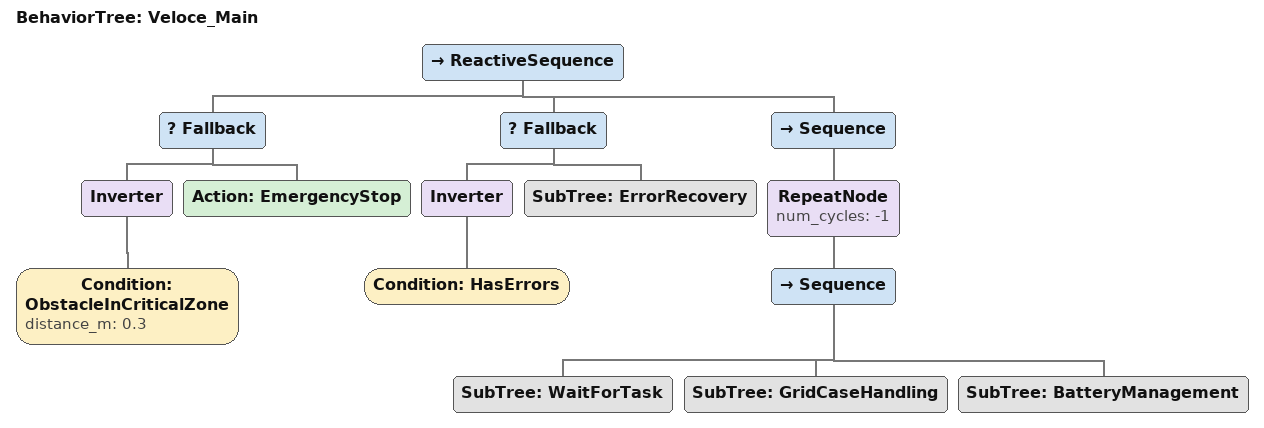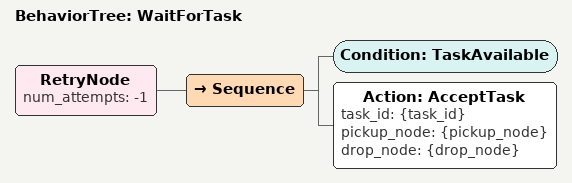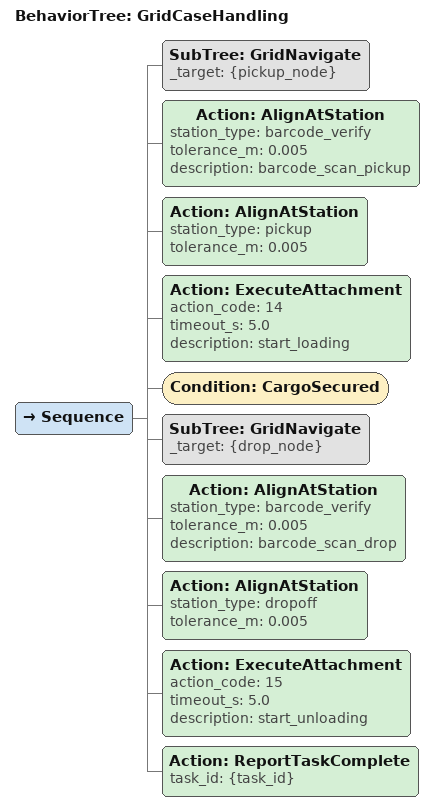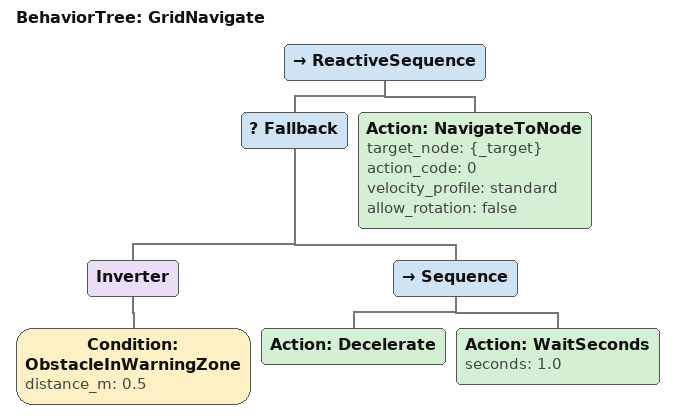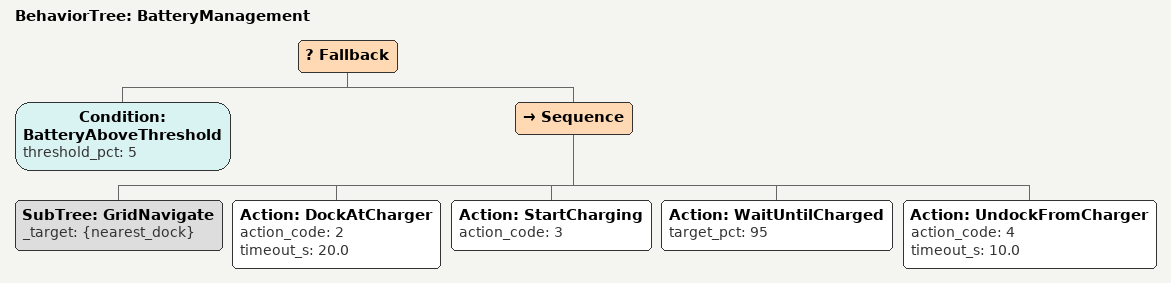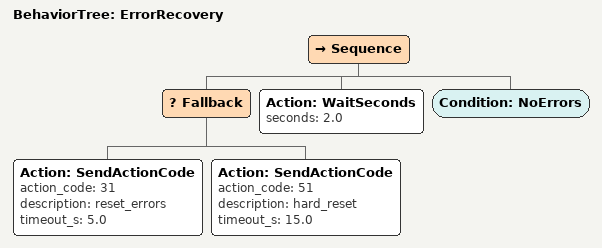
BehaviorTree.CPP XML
<?xml version="1.0" encoding="UTF-8"?>
<root BTCPP_format="4" main_tree_to_execute="Veloce_Main">

  <!-- MAIN TREE: Grid navigation loop with barcode verification    -->
  <BehaviorTree ID="Veloce_Main">
    <ReactiveSequence>
      <!-- Forward-facing obstacle check (30° FOV only) -->
      <Fallback>
        <Inverter>
          <Condition ID="ObstacleInCriticalZone" distance_m="0.3"/>
        </Inverter>
        <Action ID="EmergencyStop"/>
      </Fallback>

      <!-- Error monitor -->
      <Fallback>
        <Inverter>
          <Condition ID="HasErrors"/>
        </Inverter>
        <SubTree ID="ErrorRecovery"/>
      </Fallback>

      <!-- Main work loop -->
      <Sequence>
        <RepeatNode num_cycles="-1">
          <Sequence>
            <SubTree ID="WaitForTask"/>
            <SubTree ID="GridCaseHandling"/>
            <SubTree ID="BatteryManagement"/>
          </Sequence>
        </RepeatNode>
      </Sequence>
    </ReactiveSequence>
  </BehaviorTree>

  <!-- SUBTREE: WaitForTask                                         -->
  <BehaviorTree ID="WaitForTask">
    <RetryNode num_attempts="-1">
      <Sequence>
        <Condition ID="TaskAvailable"/>
        <Action ID="AcceptTask" task_id="{task_id}" pickup_node="{pickup_node}" drop_node="{drop_node}"/>
      </Sequence>
    </RetryNode>
  </BehaviorTree>

  <!-- SUBTREE: GridCaseHandling — Barcode-guided case transport    -->
  <!-- Veloce navigates grid nodes, scans barcode at each stop,     -->
  <!-- loads case via conveyor, transports, unloads at drop.        -->
  <BehaviorTree ID="GridCaseHandling">
    <Sequence>
      <!-- Navigate to pickup via grid path -->
      <SubTree ID="GridNavigate"
               _target="{pickup_node}"/>

      <!-- Barcode scan to confirm position at pickup (simulated as alignment) -->
      <Action ID="AlignAtStation"
              station_type="barcode_verify"
              tolerance_m="0.005"
              description="barcode_scan_pickup"/>

      <!-- Align at pickup station -->
      <Action ID="AlignAtStation"
              station_type="pickup"
              tolerance_m="0.005"/>

      <!-- Load case via conveyor (3 seconds) -->
      <Action ID="ExecuteAttachment"
              action_code="14"
              timeout_s="5.0"
              description="start_loading"/>

      <!-- Confirm cargo secured -->
      <Condition ID="CargoSecured"/>

      <!-- Navigate to drop via grid path -->
      <SubTree ID="GridNavigate"
               _target="{drop_node}"/>

      <!-- Barcode scan to confirm position at drop (simulated as alignment) -->
      <Action ID="AlignAtStation"
              station_type="barcode_verify"
              tolerance_m="0.005"
              description="barcode_scan_drop"/>

      <!-- Align at drop station -->
      <Action ID="AlignAtStation"
              station_type="dropoff"
              tolerance_m="0.005"/>

      <!-- Unload case via conveyor (3 seconds) -->
      <Action ID="ExecuteAttachment"
              action_code="15"
              timeout_s="5.0"
              description="start_unloading"/>

      <!-- Report task complete -->
      <Action ID="ReportTaskComplete" task_id="{task_id}"/>
    </Sequence>
  </BehaviorTree>

  <!-- SUBTREE: GridNavigate — unidirectional grid movement         -->
  <!-- Follows grid edges, scans barcode at each node for position  -->
  <!-- confirmation. Forward-facing 30° LiDAR for obstacle detect.  -->
  <BehaviorTree ID="GridNavigate">
    <ReactiveSequence>
      <!-- Forward obstacle check while traversing grid -->
      <Fallback>
        <Inverter>
          <Condition ID="ObstacleInWarningZone" distance_m="0.5"/>
        </Inverter>
        <Sequence>
          <Action ID="Decelerate"/>
          <Action ID="WaitSeconds" seconds="1.0"/>
        </Sequence>
      </Fallback>

      <!-- Execute grid movement — barcode scan at each node -->
      <Action ID="NavigateToNode"
              target_node="{_target}"
              action_code="0"
              velocity_profile="standard"
              allow_rotation="false"/>
    </ReactiveSequence>
  </BehaviorTree>

  <!-- SUBTREE: BatteryManagement — charge if below 5% critical     -->
  <!-- Veloce has 1.2 kWh battery, 40 min charge time               -->
  <BehaviorTree ID="BatteryManagement">
    <Fallback>
      <Condition ID="BatteryAboveThreshold" threshold_pct="5"/>

      <Sequence>
        <SubTree ID="GridNavigate"
                 _target="{nearest_dock}"/>

        <Action ID="DockAtCharger"
                action_code="2"
                timeout_s="20.0"/>

        <Action ID="StartCharging"
                action_code="3"/>

        <Action ID="WaitUntilCharged"
                target_pct="95"/>

        <Action ID="UndockFromCharger"
                action_code="4"
                timeout_s="10.0"/>
      </Sequence>
    </Fallback>
  </BehaviorTree>

  <!-- SUBTREE: ErrorRecovery                                       -->
  <BehaviorTree ID="ErrorRecovery">
    <Sequence>
      <Fallback>
        <Action ID="SendActionCode"
                action_code="31"
                description="reset_errors"
                timeout_s="5.0"/>

        <Action ID="SendActionCode"
                action_code="51"
                description="hard_reset"
                timeout_s="15.0"/>
      </Fallback>

      <Action ID="WaitSeconds" seconds="2.0"/>
      <Condition ID="NoErrors"/>
    </Sequence>
  </BehaviorTree>

</root>
